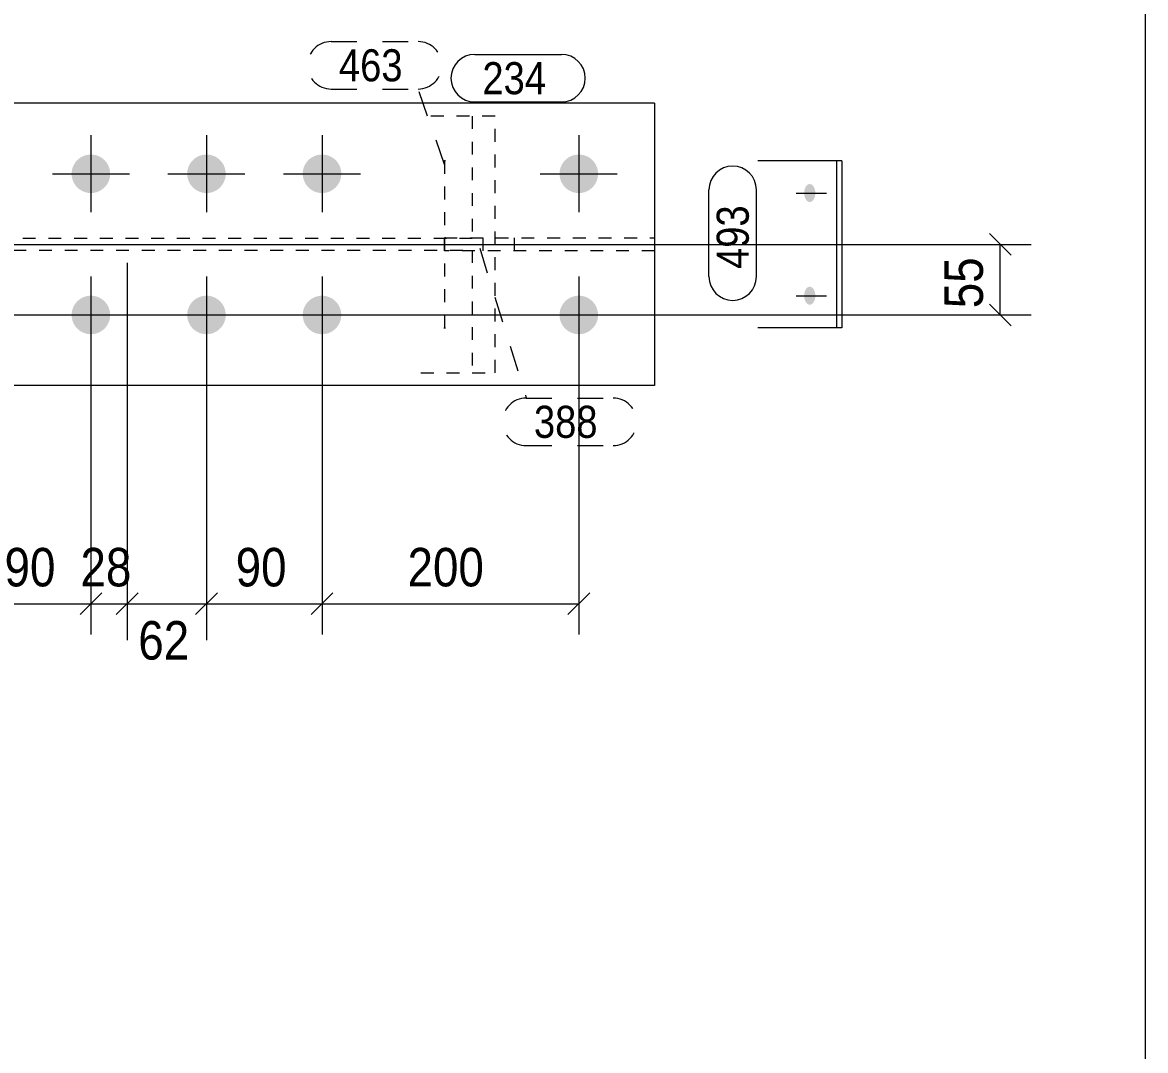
# Model space of a CAD drawing. Header units: millimetres. Extents: x 2 to 579, y 1 to 825.
# Drawn here: x 491.5 to 579, y 567.1 to 647.2 of the extents above; entities that cross this region are included whole.
import ezdxf

# ---------------------------------------------------------------- set-up
doc = ezdxf.new("R2010")
doc.units = ezdxf.units.MM
for name, pattern in [('XKITLINE00', [0]), ('XKITLINE01', [4, 1, -1, 1, -1]), ('XKITLINE02', [4, 2, -2]), ('XKITLINE03', [6, 3, -1, 1, -1])]:
    doc.linetypes.add(name, pattern=pattern)
for name, color, linetype, lineweight in [('Bolt', 3, 'Continuous', 0), ('Dimensions', 7, 'Continuous', 0), ('DrawingSheet', 5, 'Continuous', 0), ('Part', 2, 'Continuous', 0), ('PartMark', 7, 'Continuous', 0)]:
    doc.layers.add(name, color=color, linetype=linetype, lineweight=lineweight)
doc.styles.add('ARIAL', font='ARIAL.TTF')

# ---------------------------------------------------------------- blocks, each defined once
blk = doc.blocks.new('*A92')
at = {"layer": 'Bolt'}
for points in [[(496.897, 636.888), (496.934, 636.887), (496.97, 636.884), (497.007, 636.881), (497.044, 636.877), (497.08, 636.872), (497.116, 636.866), (497.153, 636.86), (497.189, 636.852), (497.224, 636.843), (497.26, 636.834), (497.295, 636.824), (497.33, 636.813), (497.365, 636.801), (497.4, 636.788), (497.434, 636.774), (497.468, 636.76), (497.501, 636.744), (497.534, 636.728), (497.567, 636.711), (497.599, 636.694), (497.631, 636.675), (497.662, 636.656), (497.693, 636.636), (497.724, 636.615), (497.753, 636.593), (497.783, 636.571), (497.812, 636.548), (497.84, 636.524), (497.867, 636.5), (497.894, 636.475), (497.921, 636.449), (497.946, 636.423), (497.971, 636.396), (497.996, 636.368), (498.019, 636.34), (498.042, 636.311), (498.065, 636.282), (498.086, 636.252), (498.107, 636.222), (498.127, 636.191), (498.147, 636.16), (498.165, 636.128), (498.183, 636.096), (498.2, 636.063), (498.216, 636.03), (498.231, 635.996), (498.246, 635.962), (498.259, 635.928), (498.272, 635.894), (498.284, 635.859), (498.295, 635.824), (498.306, 635.789), (498.315, 635.753), (498.323, 635.717), (498.331, 635.681), (498.338, 635.645), (498.344, 635.609), (498.349, 635.572), (498.353, 635.535), (498.356, 635.499), (498.358, 635.462), (498.359, 635.425), (498.36, 635.388), (498.359, 635.352), (498.358, 635.315), (498.356, 635.278), (498.353, 635.241), (498.349, 635.205), (498.344, 635.168), (498.338, 635.132), (498.331, 635.096), (498.323, 635.06), (498.315, 635.024), (498.306, 634.988), (498.295, 634.953), (498.284, 634.918), (498.272, 634.883), (498.259, 634.849), (498.246, 634.814), (498.231, 634.781), (498.216, 634.747), (498.2, 634.714), (498.183, 634.681), (498.165, 634.649), (498.147, 634.617), (498.127, 634.586), (498.107, 634.555), (498.086, 634.525), (498.065, 634.495), (498.042, 634.466), (498.019, 634.437), (497.996, 634.409), (497.971, 634.381), (497.946, 634.354), (497.921, 634.328), (497.894, 634.302), (497.867, 634.277), (497.84, 634.253), (497.812, 634.229), (497.783, 634.206), (497.753, 634.184), (497.724, 634.162), (497.693, 634.141), (497.662, 634.121), (497.631, 634.102), (497.599, 634.083), (497.567, 634.066), (497.534, 634.049), (497.501, 634.032), (497.468, 634.017), (497.434, 634.003), (497.4, 633.989), (497.365, 633.976), (497.33, 633.964), (497.295, 633.953), (497.26, 633.943), (497.224, 633.933), (497.189, 633.925), (497.153, 633.917), (497.116, 633.911), (497.08, 633.905), (497.044, 633.9), (497.007, 633.896), (496.97, 633.893), (496.934, 633.89), (496.897, 633.889), (496.86, 633.888), (496.823, 633.889), (496.786, 633.89), (496.75, 633.893), (496.713, 633.896), (496.676, 633.9), (496.64, 633.905), (496.603, 633.911), (496.567, 633.917), (496.531, 633.925), (496.495, 633.933), (496.46, 633.943), (496.425, 633.953), (496.389, 633.964), (496.355, 633.976), (496.32, 633.989), (496.286, 634.003), (496.252, 634.017), (496.219, 634.032), (496.186, 634.049), (496.153, 634.066), (496.121, 634.083), (496.089, 634.102), (496.057, 634.121), (496.027, 634.141), (495.996, 634.162), (495.966, 634.184), (495.937, 634.206), (495.908, 634.229), (495.88, 634.253), (495.853, 634.277), (495.826, 634.302), (495.799, 634.328), (495.774, 634.354), (495.749, 634.381), (495.724, 634.409), (495.7, 634.437), (495.677, 634.466), (495.655, 634.495), (495.634, 634.525), (495.613, 634.555), (495.593, 634.586), (495.573, 634.617), (495.555, 634.649), (495.537, 634.681), (495.52, 634.714), (495.504, 634.747), (495.489, 634.781), (495.474, 634.814), (495.46, 634.849), (495.448, 634.883), (495.436, 634.918), (495.425, 634.953), (495.414, 634.988), (495.405, 635.024), (495.396, 635.06), (495.389, 635.096), (495.382, 635.132), (495.376, 635.168), (495.371, 635.205), (495.367, 635.241), (495.364, 635.278), (495.362, 635.315), (495.36, 635.352), (495.36, 635.388), (495.36, 635.425), (495.362, 635.462), (495.364, 635.499), (495.367, 635.535), (495.371, 635.572), (495.376, 635.609), (495.382, 635.645), (495.389, 635.681), (495.396, 635.717), (495.405, 635.753), (495.414, 635.789), (495.425, 635.824), (495.436, 635.859), (495.448, 635.894), (495.46, 635.928), (495.474, 635.962), (495.489, 635.996), (495.504, 636.03), (495.52, 636.063), (495.537, 636.096), (495.555, 636.128), (495.573, 636.16), (495.593, 636.191), (495.613, 636.222), (495.634, 636.252), (495.655, 636.282), (495.677, 636.311), (495.7, 636.34), (495.724, 636.368), (495.749, 636.396), (495.774, 636.423), (495.799, 636.449), (495.826, 636.475), (495.853, 636.5), (495.88, 636.524), (495.908, 636.548), (495.937, 636.571), (495.966, 636.593), (495.996, 636.615), (496.027, 636.636), (496.057, 636.656), (496.089, 636.675), (496.121, 636.694), (496.153, 636.711), (496.186, 636.728), (496.219, 636.744), (496.252, 636.76), (496.286, 636.774), (496.32, 636.788), (496.355, 636.801), (496.389, 636.813), (496.425, 636.824), (496.46, 636.834), (496.495, 636.843), (496.531, 636.852), (496.567, 636.86), (496.603, 636.866), (496.64, 636.872), (496.676, 636.877), (496.713, 636.881), (496.75, 636.884), (496.786, 636.887), (496.823, 636.888), (496.86, 636.888)], [(505.897, 636.888), (505.934, 636.887), (505.97, 636.884), (506.007, 636.881), (506.044, 636.877), (506.08, 636.872), (506.116, 636.866), (506.153, 636.86), (506.189, 636.852), (506.224, 636.843), (506.26, 636.834), (506.295, 636.824), (506.33, 636.813), (506.365, 636.801), (506.4, 636.788), (506.434, 636.774), (506.468, 636.76), (506.501, 636.744), (506.534, 636.728), (506.567, 636.711), (506.599, 636.694), (506.631, 636.675), (506.662, 636.656), (506.693, 636.636), (506.724, 636.615), (506.753, 636.593), (506.783, 636.571), (506.812, 636.548), (506.84, 636.524), (506.867, 636.5), (506.894, 636.475), (506.921, 636.449), (506.946, 636.423), (506.971, 636.396), (506.996, 636.368), (507.019, 636.34), (507.042, 636.311), (507.065, 636.282), (507.086, 636.252), (507.107, 636.222), (507.127, 636.191), (507.147, 636.16), (507.165, 636.128), (507.183, 636.096), (507.2, 636.063), (507.216, 636.03), (507.231, 635.996), (507.246, 635.962), (507.259, 635.928), (507.272, 635.894), (507.284, 635.859), (507.295, 635.824), (507.306, 635.789), (507.315, 635.753), (507.323, 635.717), (507.331, 635.681), (507.338, 635.645), (507.344, 635.609), (507.349, 635.572), (507.353, 635.535), (507.356, 635.499), (507.358, 635.462), (507.359, 635.425), (507.36, 635.388), (507.359, 635.352), (507.358, 635.315), (507.356, 635.278), (507.353, 635.241), (507.349, 635.205), (507.344, 635.168), (507.338, 635.132), (507.331, 635.096), (507.323, 635.06), (507.315, 635.024), (507.306, 634.988), (507.295, 634.953), (507.284, 634.918), (507.272, 634.883), (507.259, 634.849), (507.246, 634.814), (507.231, 634.781), (507.216, 634.747), (507.2, 634.714), (507.183, 634.681), (507.165, 634.649), (507.147, 634.617), (507.127, 634.586), (507.107, 634.555), (507.086, 634.525), (507.065, 634.495), (507.042, 634.466), (507.019, 634.437), (506.996, 634.409), (506.971, 634.381), (506.946, 634.354), (506.921, 634.328), (506.894, 634.302), (506.867, 634.277), (506.84, 634.253), (506.812, 634.229), (506.783, 634.206), (506.753, 634.184), (506.724, 634.162), (506.693, 634.141), (506.662, 634.121), (506.631, 634.102), (506.599, 634.083), (506.567, 634.066), (506.534, 634.049), (506.501, 634.032), (506.468, 634.017), (506.434, 634.003), (506.4, 633.989), (506.365, 633.976), (506.33, 633.964), (506.295, 633.953), (506.26, 633.943), (506.224, 633.933), (506.189, 633.925), (506.153, 633.917), (506.116, 633.911), (506.08, 633.905), (506.044, 633.9), (506.007, 633.896), (505.97, 633.893), (505.934, 633.89), (505.897, 633.889), (505.86, 633.888), (505.823, 633.889), (505.786, 633.89), (505.75, 633.893), (505.713, 633.896), (505.676, 633.9), (505.64, 633.905), (505.603, 633.911), (505.567, 633.917), (505.531, 633.925), (505.495, 633.933), (505.46, 633.943), (505.425, 633.953), (505.389, 633.964), (505.355, 633.976), (505.32, 633.989), (505.286, 634.003), (505.252, 634.017), (505.219, 634.032), (505.186, 634.049), (505.153, 634.066), (505.121, 634.083), (505.089, 634.102), (505.057, 634.121), (505.027, 634.141), (504.996, 634.162), (504.966, 634.184), (504.937, 634.206), (504.908, 634.229), (504.88, 634.253), (504.853, 634.277), (504.826, 634.302), (504.799, 634.328), (504.774, 634.354), (504.749, 634.381), (504.724, 634.409), (504.7, 634.437), (504.677, 634.466), (504.655, 634.495), (504.634, 634.525), (504.613, 634.555), (504.593, 634.586), (504.573, 634.617), (504.555, 634.649), (504.537, 634.681), (504.52, 634.714), (504.504, 634.747), (504.489, 634.781), (504.474, 634.814), (504.46, 634.849), (504.448, 634.883), (504.436, 634.918), (504.425, 634.953), (504.414, 634.988), (504.405, 635.024), (504.396, 635.06), (504.389, 635.096), (504.382, 635.132), (504.376, 635.168), (504.371, 635.205), (504.367, 635.241), (504.364, 635.278), (504.362, 635.315), (504.36, 635.352), (504.36, 635.388), (504.36, 635.425), (504.362, 635.462), (504.364, 635.499), (504.367, 635.535), (504.371, 635.572), (504.376, 635.609), (504.382, 635.645), (504.389, 635.681), (504.396, 635.717), (504.405, 635.753), (504.414, 635.789), (504.425, 635.824), (504.436, 635.859), (504.448, 635.894), (504.46, 635.928), (504.474, 635.962), (504.489, 635.996), (504.504, 636.03), (504.52, 636.063), (504.537, 636.096), (504.555, 636.128), (504.573, 636.16), (504.593, 636.191), (504.613, 636.222), (504.634, 636.252), (504.655, 636.282), (504.677, 636.311), (504.7, 636.34), (504.724, 636.368), (504.749, 636.396), (504.774, 636.423), (504.799, 636.449), (504.826, 636.475), (504.853, 636.5), (504.88, 636.524), (504.908, 636.548), (504.937, 636.571), (504.966, 636.593), (504.996, 636.615), (505.027, 636.636), (505.057, 636.656), (505.089, 636.675), (505.121, 636.694), (505.153, 636.711), (505.186, 636.728), (505.219, 636.744), (505.252, 636.76), (505.286, 636.774), (505.32, 636.788), (505.355, 636.801), (505.389, 636.813), (505.425, 636.824), (505.46, 636.834), (505.495, 636.843), (505.531, 636.852), (505.567, 636.86), (505.603, 636.866), (505.64, 636.872), (505.676, 636.877), (505.713, 636.881), (505.75, 636.884), (505.786, 636.887), (505.823, 636.888), (505.86, 636.888)], [(514.897, 636.888), (514.934, 636.887), (514.97, 636.884), (515.007, 636.881), (515.044, 636.877), (515.08, 636.872), (515.116, 636.866), (515.153, 636.86), (515.189, 636.852), (515.224, 636.843), (515.26, 636.834), (515.295, 636.824), (515.33, 636.813), (515.365, 636.801), (515.4, 636.788), (515.434, 636.774), (515.468, 636.76), (515.501, 636.744), (515.534, 636.728), (515.567, 636.711), (515.599, 636.694), (515.631, 636.675), (515.662, 636.656), (515.693, 636.636), (515.724, 636.615), (515.753, 636.593), (515.783, 636.571), (515.812, 636.548), (515.84, 636.524), (515.867, 636.5), (515.894, 636.475), (515.921, 636.449), (515.946, 636.423), (515.971, 636.396), (515.996, 636.368), (516.019, 636.34), (516.042, 636.311), (516.065, 636.282), (516.086, 636.252), (516.107, 636.222), (516.127, 636.191), (516.147, 636.16), (516.165, 636.128), (516.183, 636.096), (516.2, 636.063), (516.216, 636.03), (516.231, 635.996), (516.246, 635.962), (516.259, 635.928), (516.272, 635.894), (516.284, 635.859), (516.295, 635.824), (516.306, 635.789), (516.315, 635.753), (516.323, 635.717), (516.331, 635.681), (516.338, 635.645), (516.344, 635.609), (516.349, 635.572), (516.353, 635.535), (516.356, 635.499), (516.358, 635.462), (516.359, 635.425), (516.36, 635.388), (516.359, 635.352), (516.358, 635.315), (516.356, 635.278), (516.353, 635.241), (516.349, 635.205), (516.344, 635.168), (516.338, 635.132), (516.331, 635.096), (516.323, 635.06), (516.315, 635.024), (516.306, 634.988), (516.295, 634.953), (516.284, 634.918), (516.272, 634.883), (516.259, 634.849), (516.246, 634.814), (516.231, 634.781), (516.216, 634.747), (516.2, 634.714), (516.183, 634.681), (516.165, 634.649), (516.147, 634.617), (516.127, 634.586), (516.107, 634.555), (516.086, 634.525), (516.065, 634.495), (516.042, 634.466), (516.019, 634.437), (515.996, 634.409), (515.971, 634.381), (515.946, 634.354), (515.921, 634.328), (515.894, 634.302), (515.867, 634.277), (515.84, 634.253), (515.812, 634.229), (515.783, 634.206), (515.753, 634.184), (515.724, 634.162), (515.693, 634.141), (515.662, 634.121), (515.631, 634.102), (515.599, 634.083), (515.567, 634.066), (515.534, 634.049), (515.501, 634.032), (515.468, 634.017), (515.434, 634.003), (515.4, 633.989), (515.365, 633.976), (515.33, 633.964), (515.295, 633.953), (515.26, 633.943), (515.224, 633.933), (515.189, 633.925), (515.153, 633.917), (515.116, 633.911), (515.08, 633.905), (515.044, 633.9), (515.007, 633.896), (514.97, 633.893), (514.934, 633.89), (514.897, 633.889), (514.86, 633.888), (514.823, 633.889), (514.786, 633.89), (514.75, 633.893), (514.713, 633.896), (514.676, 633.9), (514.64, 633.905), (514.603, 633.911), (514.567, 633.917), (514.531, 633.925), (514.495, 633.933), (514.46, 633.943), (514.425, 633.953), (514.389, 633.964), (514.355, 633.976), (514.32, 633.989), (514.286, 634.003), (514.252, 634.017), (514.219, 634.032), (514.186, 634.049), (514.153, 634.066), (514.121, 634.083), (514.089, 634.102), (514.057, 634.121), (514.027, 634.141), (513.996, 634.162), (513.966, 634.184), (513.937, 634.206), (513.908, 634.229), (513.88, 634.253), (513.853, 634.277), (513.826, 634.302), (513.799, 634.328), (513.774, 634.354), (513.749, 634.381), (513.724, 634.409), (513.7, 634.437), (513.677, 634.466), (513.655, 634.495), (513.634, 634.525), (513.613, 634.555), (513.593, 634.586), (513.573, 634.617), (513.555, 634.649), (513.537, 634.681), (513.52, 634.714), (513.504, 634.747), (513.489, 634.781), (513.474, 634.814), (513.46, 634.849), (513.448, 634.883), (513.436, 634.918), (513.425, 634.953), (513.414, 634.988), (513.405, 635.024), (513.396, 635.06), (513.389, 635.096), (513.382, 635.132), (513.376, 635.168), (513.371, 635.205), (513.367, 635.241), (513.364, 635.278), (513.362, 635.315), (513.36, 635.352), (513.36, 635.388), (513.36, 635.425), (513.362, 635.462), (513.364, 635.499), (513.367, 635.535), (513.371, 635.572), (513.376, 635.609), (513.382, 635.645), (513.389, 635.681), (513.396, 635.717), (513.405, 635.753), (513.414, 635.789), (513.425, 635.824), (513.436, 635.859), (513.448, 635.894), (513.46, 635.928), (513.474, 635.962), (513.489, 635.996), (513.504, 636.03), (513.52, 636.063), (513.537, 636.096), (513.555, 636.128), (513.573, 636.16), (513.593, 636.191), (513.613, 636.222), (513.634, 636.252), (513.655, 636.282), (513.677, 636.311), (513.7, 636.34), (513.724, 636.368), (513.749, 636.396), (513.774, 636.423), (513.799, 636.449), (513.826, 636.475), (513.853, 636.5), (513.88, 636.524), (513.908, 636.548), (513.937, 636.571), (513.966, 636.593), (513.996, 636.615), (514.027, 636.636), (514.057, 636.656), (514.089, 636.675), (514.121, 636.694), (514.153, 636.711), (514.186, 636.728), (514.219, 636.744), (514.252, 636.76), (514.286, 636.774), (514.32, 636.788), (514.355, 636.801), (514.389, 636.813), (514.425, 636.824), (514.46, 636.834), (514.495, 636.843), (514.531, 636.852), (514.567, 636.86), (514.603, 636.866), (514.64, 636.872), (514.676, 636.877), (514.713, 636.881), (514.75, 636.884), (514.786, 636.887), (514.823, 636.888), (514.86, 636.888)], [(534.897, 636.888), (534.934, 636.887), (534.97, 636.884), (535.007, 636.881), (535.044, 636.877), (535.08, 636.872), (535.116, 636.866), (535.153, 636.86), (535.189, 636.852), (535.224, 636.843), (535.26, 636.834), (535.295, 636.824), (535.33, 636.813), (535.365, 636.801), (535.4, 636.788), (535.434, 636.774), (535.468, 636.76), (535.501, 636.744), (535.534, 636.728), (535.567, 636.711), (535.599, 636.694), (535.631, 636.675), (535.662, 636.656), (535.693, 636.636), (535.724, 636.615), (535.753, 636.593), (535.783, 636.571), (535.812, 636.548), (535.84, 636.524), (535.867, 636.5), (535.894, 636.475), (535.921, 636.449), (535.946, 636.423), (535.971, 636.396), (535.996, 636.368), (536.019, 636.34), (536.042, 636.311), (536.065, 636.282), (536.086, 636.252), (536.107, 636.222), (536.127, 636.191), (536.147, 636.16), (536.165, 636.128), (536.183, 636.096), (536.2, 636.063), (536.216, 636.03), (536.231, 635.996), (536.246, 635.962), (536.259, 635.928), (536.272, 635.894), (536.284, 635.859), (536.295, 635.824), (536.306, 635.789), (536.315, 635.753), (536.323, 635.717), (536.331, 635.681), (536.338, 635.645), (536.344, 635.609), (536.349, 635.572), (536.353, 635.535), (536.356, 635.499), (536.358, 635.462), (536.359, 635.425), (536.36, 635.388), (536.359, 635.352), (536.358, 635.315), (536.356, 635.278), (536.353, 635.241), (536.349, 635.205), (536.344, 635.168), (536.338, 635.132), (536.331, 635.096), (536.323, 635.06), (536.315, 635.024), (536.306, 634.988), (536.295, 634.953), (536.284, 634.918), (536.272, 634.883), (536.259, 634.849), (536.246, 634.814), (536.231, 634.781), (536.216, 634.747), (536.2, 634.714), (536.183, 634.681), (536.165, 634.649), (536.147, 634.617), (536.127, 634.586), (536.107, 634.555), (536.086, 634.525), (536.065, 634.495), (536.042, 634.466), (536.019, 634.437), (535.996, 634.409), (535.971, 634.381), (535.946, 634.354), (535.921, 634.328), (535.894, 634.302), (535.867, 634.277), (535.84, 634.253), (535.812, 634.229), (535.783, 634.206), (535.753, 634.184), (535.724, 634.162), (535.693, 634.141), (535.662, 634.121), (535.631, 634.102), (535.599, 634.083), (535.567, 634.066), (535.534, 634.049), (535.501, 634.032), (535.468, 634.017), (535.434, 634.003), (535.4, 633.989), (535.365, 633.976), (535.33, 633.964), (535.295, 633.953), (535.26, 633.943), (535.224, 633.933), (535.189, 633.925), (535.153, 633.917), (535.116, 633.911), (535.08, 633.905), (535.044, 633.9), (535.007, 633.896), (534.97, 633.893), (534.934, 633.89), (534.897, 633.889), (534.86, 633.888), (534.823, 633.889), (534.786, 633.89), (534.75, 633.893), (534.713, 633.896), (534.676, 633.9), (534.64, 633.905), (534.603, 633.911), (534.567, 633.917), (534.531, 633.925), (534.495, 633.933), (534.46, 633.943), (534.425, 633.953), (534.389, 633.964), (534.355, 633.976), (534.32, 633.989), (534.286, 634.003), (534.252, 634.017), (534.219, 634.032), (534.186, 634.049), (534.153, 634.066), (534.121, 634.083), (534.089, 634.102), (534.057, 634.121), (534.027, 634.141), (533.996, 634.162), (533.966, 634.184), (533.937, 634.206), (533.908, 634.229), (533.88, 634.253), (533.853, 634.277), (533.826, 634.302), (533.799, 634.328), (533.774, 634.354), (533.749, 634.381), (533.724, 634.409), (533.7, 634.437), (533.677, 634.466), (533.655, 634.495), (533.634, 634.525), (533.613, 634.555), (533.593, 634.586), (533.573, 634.617), (533.555, 634.649), (533.537, 634.681), (533.52, 634.714), (533.504, 634.747), (533.489, 634.781), (533.474, 634.814), (533.46, 634.849), (533.448, 634.883), (533.436, 634.918), (533.425, 634.953), (533.414, 634.988), (533.405, 635.024), (533.396, 635.06), (533.389, 635.096), (533.382, 635.132), (533.376, 635.168), (533.371, 635.205), (533.367, 635.241), (533.364, 635.278), (533.362, 635.315), (533.36, 635.352), (533.36, 635.388), (533.36, 635.425), (533.362, 635.462), (533.364, 635.499), (533.367, 635.535), (533.371, 635.572), (533.376, 635.609), (533.382, 635.645), (533.389, 635.681), (533.396, 635.717), (533.405, 635.753), (533.414, 635.789), (533.425, 635.824), (533.436, 635.859), (533.448, 635.894), (533.46, 635.928), (533.474, 635.962), (533.489, 635.996), (533.504, 636.03), (533.52, 636.063), (533.537, 636.096), (533.555, 636.128), (533.573, 636.16), (533.593, 636.191), (533.613, 636.222), (533.634, 636.252), (533.655, 636.282), (533.677, 636.311), (533.7, 636.34), (533.724, 636.368), (533.749, 636.396), (533.774, 636.423), (533.799, 636.449), (533.826, 636.475), (533.853, 636.5), (533.88, 636.524), (533.908, 636.548), (533.937, 636.571), (533.966, 636.593), (533.996, 636.615), (534.027, 636.636), (534.057, 636.656), (534.089, 636.675), (534.121, 636.694), (534.153, 636.711), (534.186, 636.728), (534.219, 636.744), (534.252, 636.76), (534.286, 636.774), (534.32, 636.788), (534.355, 636.801), (534.389, 636.813), (534.425, 636.824), (534.46, 636.834), (534.495, 636.843), (534.531, 636.852), (534.567, 636.86), (534.603, 636.866), (534.64, 636.872), (534.676, 636.877), (534.713, 636.881), (534.75, 636.884), (534.786, 636.887), (534.823, 636.888), (534.86, 636.888)], [(496.897, 625.888), (496.934, 625.887), (496.97, 625.884), (497.007, 625.881), (497.044, 625.877), (497.08, 625.872), (497.116, 625.866), (497.153, 625.86), (497.189, 625.852), (497.224, 625.843), (497.26, 625.834), (497.295, 625.824), (497.33, 625.813), (497.365, 625.801), (497.4, 625.788), (497.434, 625.774), (497.468, 625.76), (497.501, 625.744), (497.534, 625.728), (497.567, 625.711), (497.599, 625.694), (497.631, 625.675), (497.662, 625.656), (497.693, 625.636), (497.724, 625.615), (497.753, 625.593), (497.783, 625.571), (497.812, 625.548), (497.84, 625.524), (497.867, 625.5), (497.894, 625.475), (497.921, 625.449), (497.946, 625.423), (497.971, 625.396), (497.996, 625.368), (498.019, 625.34), (498.042, 625.311), (498.065, 625.282), (498.086, 625.252), (498.107, 625.222), (498.127, 625.191), (498.147, 625.16), (498.165, 625.128), (498.183, 625.096), (498.2, 625.063), (498.216, 625.03), (498.231, 624.996), (498.246, 624.962), (498.259, 624.928), (498.272, 624.894), (498.284, 624.859), (498.295, 624.824), (498.306, 624.789), (498.315, 624.753), (498.323, 624.717), (498.331, 624.681), (498.338, 624.645), (498.344, 624.609), (498.349, 624.572), (498.353, 624.535), (498.356, 624.499), (498.358, 624.462), (498.359, 624.425), (498.36, 624.388), (498.359, 624.352), (498.358, 624.315), (498.356, 624.278), (498.353, 624.241), (498.349, 624.205), (498.344, 624.168), (498.338, 624.132), (498.331, 624.096), (498.323, 624.06), (498.315, 624.024), (498.306, 623.988), (498.295, 623.953), (498.284, 623.918), (498.272, 623.883), (498.259, 623.849), (498.246, 623.814), (498.231, 623.781), (498.216, 623.747), (498.2, 623.714), (498.183, 623.681), (498.165, 623.649), (498.147, 623.617), (498.127, 623.586), (498.107, 623.555), (498.086, 623.525), (498.065, 623.495), (498.042, 623.466), (498.019, 623.437), (497.996, 623.409), (497.971, 623.381), (497.946, 623.354), (497.921, 623.328), (497.894, 623.302), (497.867, 623.277), (497.84, 623.253), (497.812, 623.229), (497.783, 623.206), (497.753, 623.184), (497.724, 623.162), (497.693, 623.141), (497.662, 623.121), (497.631, 623.102), (497.599, 623.083), (497.567, 623.066), (497.534, 623.049), (497.501, 623.032), (497.468, 623.017), (497.434, 623.003), (497.4, 622.989), (497.365, 622.976), (497.33, 622.964), (497.295, 622.953), (497.26, 622.943), (497.224, 622.933), (497.189, 622.925), (497.153, 622.917), (497.116, 622.911), (497.08, 622.905), (497.044, 622.9), (497.007, 622.896), (496.97, 622.893), (496.934, 622.89), (496.897, 622.889), (496.86, 622.888), (496.823, 622.889), (496.786, 622.89), (496.75, 622.893), (496.713, 622.896), (496.676, 622.9), (496.64, 622.905), (496.603, 622.911), (496.567, 622.917), (496.531, 622.925), (496.495, 622.933), (496.46, 622.943), (496.425, 622.953), (496.389, 622.964), (496.355, 622.976), (496.32, 622.989), (496.286, 623.003), (496.252, 623.017), (496.219, 623.032), (496.186, 623.049), (496.153, 623.066), (496.121, 623.083), (496.089, 623.102), (496.057, 623.121), (496.027, 623.141), (495.996, 623.162), (495.966, 623.184), (495.937, 623.206), (495.908, 623.229), (495.88, 623.253), (495.853, 623.277), (495.826, 623.302), (495.799, 623.328), (495.774, 623.354), (495.749, 623.381), (495.724, 623.409), (495.7, 623.437), (495.677, 623.466), (495.655, 623.495), (495.634, 623.525), (495.613, 623.555), (495.593, 623.586), (495.573, 623.617), (495.555, 623.649), (495.537, 623.681), (495.52, 623.714), (495.504, 623.747), (495.489, 623.781), (495.474, 623.814), (495.46, 623.849), (495.448, 623.883), (495.436, 623.918), (495.425, 623.953), (495.414, 623.988), (495.405, 624.024), (495.396, 624.06), (495.389, 624.096), (495.382, 624.132), (495.376, 624.168), (495.371, 624.205), (495.367, 624.241), (495.364, 624.278), (495.362, 624.315), (495.36, 624.352), (495.36, 624.388), (495.36, 624.425), (495.362, 624.462), (495.364, 624.499), (495.367, 624.535), (495.371, 624.572), (495.376, 624.609), (495.382, 624.645), (495.389, 624.681), (495.396, 624.717), (495.405, 624.753), (495.414, 624.789), (495.425, 624.824), (495.436, 624.859), (495.448, 624.894), (495.46, 624.928), (495.474, 624.962), (495.489, 624.996), (495.504, 625.03), (495.52, 625.063), (495.537, 625.096), (495.555, 625.128), (495.573, 625.16), (495.593, 625.191), (495.613, 625.222), (495.634, 625.252), (495.655, 625.282), (495.677, 625.311), (495.7, 625.34), (495.724, 625.368), (495.749, 625.396), (495.774, 625.423), (495.799, 625.449), (495.826, 625.475), (495.853, 625.5), (495.88, 625.524), (495.908, 625.548), (495.937, 625.571), (495.966, 625.593), (495.996, 625.615), (496.027, 625.636), (496.057, 625.656), (496.089, 625.675), (496.121, 625.694), (496.153, 625.711), (496.186, 625.728), (496.219, 625.744), (496.252, 625.76), (496.286, 625.774), (496.32, 625.788), (496.355, 625.801), (496.389, 625.813), (496.425, 625.824), (496.46, 625.834), (496.495, 625.843), (496.531, 625.852), (496.567, 625.86), (496.603, 625.866), (496.64, 625.872), (496.676, 625.877), (496.713, 625.881), (496.75, 625.884), (496.786, 625.887), (496.823, 625.888), (496.86, 625.888)], [(505.897, 625.888), (505.934, 625.887), (505.97, 625.884), (506.007, 625.881), (506.044, 625.877), (506.08, 625.872), (506.116, 625.866), (506.153, 625.86), (506.189, 625.852), (506.224, 625.843), (506.26, 625.834), (506.295, 625.824), (506.33, 625.813), (506.365, 625.801), (506.4, 625.788), (506.434, 625.774), (506.468, 625.76), (506.501, 625.744), (506.534, 625.728), (506.567, 625.711), (506.599, 625.694), (506.631, 625.675), (506.662, 625.656), (506.693, 625.636), (506.724, 625.615), (506.753, 625.593), (506.783, 625.571), (506.812, 625.548), (506.84, 625.524), (506.867, 625.5), (506.894, 625.475), (506.921, 625.449), (506.946, 625.423), (506.971, 625.396), (506.996, 625.368), (507.019, 625.34), (507.042, 625.311), (507.065, 625.282), (507.086, 625.252), (507.107, 625.222), (507.127, 625.191), (507.147, 625.16), (507.165, 625.128), (507.183, 625.096), (507.2, 625.063), (507.216, 625.03), (507.231, 624.996), (507.246, 624.962), (507.259, 624.928), (507.272, 624.894), (507.284, 624.859), (507.295, 624.824), (507.306, 624.789), (507.315, 624.753), (507.323, 624.717), (507.331, 624.681), (507.338, 624.645), (507.344, 624.609), (507.349, 624.572), (507.353, 624.535), (507.356, 624.499), (507.358, 624.462), (507.359, 624.425), (507.36, 624.388), (507.359, 624.352), (507.358, 624.315), (507.356, 624.278), (507.353, 624.241), (507.349, 624.205), (507.344, 624.168), (507.338, 624.132), (507.331, 624.096), (507.323, 624.06), (507.315, 624.024), (507.306, 623.988), (507.295, 623.953), (507.284, 623.918), (507.272, 623.883), (507.259, 623.849), (507.246, 623.814), (507.231, 623.781), (507.216, 623.747), (507.2, 623.714), (507.183, 623.681), (507.165, 623.649), (507.147, 623.617), (507.127, 623.586), (507.107, 623.555), (507.086, 623.525), (507.065, 623.495), (507.042, 623.466), (507.019, 623.437), (506.996, 623.409), (506.971, 623.381), (506.946, 623.354), (506.921, 623.328), (506.894, 623.302), (506.867, 623.277), (506.84, 623.253), (506.812, 623.229), (506.783, 623.206), (506.753, 623.184), (506.724, 623.162), (506.693, 623.141), (506.662, 623.121), (506.631, 623.102), (506.599, 623.083), (506.567, 623.066), (506.534, 623.049), (506.501, 623.032), (506.468, 623.017), (506.434, 623.003), (506.4, 622.989), (506.365, 622.976), (506.33, 622.964), (506.295, 622.953), (506.26, 622.943), (506.224, 622.933), (506.189, 622.925), (506.153, 622.917), (506.116, 622.911), (506.08, 622.905), (506.044, 622.9), (506.007, 622.896), (505.97, 622.893), (505.934, 622.89), (505.897, 622.889), (505.86, 622.888), (505.823, 622.889), (505.786, 622.89), (505.75, 622.893), (505.713, 622.896), (505.676, 622.9), (505.64, 622.905), (505.603, 622.911), (505.567, 622.917), (505.531, 622.925), (505.495, 622.933), (505.46, 622.943), (505.425, 622.953), (505.389, 622.964), (505.355, 622.976), (505.32, 622.989), (505.286, 623.003), (505.252, 623.017), (505.219, 623.032), (505.186, 623.049), (505.153, 623.066), (505.121, 623.083), (505.089, 623.102), (505.057, 623.121), (505.027, 623.141), (504.996, 623.162), (504.966, 623.184), (504.937, 623.206), (504.908, 623.229), (504.88, 623.253), (504.853, 623.277), (504.826, 623.302), (504.799, 623.328), (504.774, 623.354), (504.749, 623.381), (504.724, 623.409), (504.7, 623.437), (504.677, 623.466), (504.655, 623.495), (504.634, 623.525), (504.613, 623.555), (504.593, 623.586), (504.573, 623.617), (504.555, 623.649), (504.537, 623.681), (504.52, 623.714), (504.504, 623.747), (504.489, 623.781), (504.474, 623.814), (504.46, 623.849), (504.448, 623.883), (504.436, 623.918), (504.425, 623.953), (504.414, 623.988), (504.405, 624.024), (504.396, 624.06), (504.389, 624.096), (504.382, 624.132), (504.376, 624.168), (504.371, 624.205), (504.367, 624.241), (504.364, 624.278), (504.362, 624.315), (504.36, 624.352), (504.36, 624.388), (504.36, 624.425), (504.362, 624.462), (504.364, 624.499), (504.367, 624.535), (504.371, 624.572), (504.376, 624.609), (504.382, 624.645), (504.389, 624.681), (504.396, 624.717), (504.405, 624.753), (504.414, 624.789), (504.425, 624.824), (504.436, 624.859), (504.448, 624.894), (504.46, 624.928), (504.474, 624.962), (504.489, 624.996), (504.504, 625.03), (504.52, 625.063), (504.537, 625.096), (504.555, 625.128), (504.573, 625.16), (504.593, 625.191), (504.613, 625.222), (504.634, 625.252), (504.655, 625.282), (504.677, 625.311), (504.7, 625.34), (504.724, 625.368), (504.749, 625.396), (504.774, 625.423), (504.799, 625.449), (504.826, 625.475), (504.853, 625.5), (504.88, 625.524), (504.908, 625.548), (504.937, 625.571), (504.966, 625.593), (504.996, 625.615), (505.027, 625.636), (505.057, 625.656), (505.089, 625.675), (505.121, 625.694), (505.153, 625.711), (505.186, 625.728), (505.219, 625.744), (505.252, 625.76), (505.286, 625.774), (505.32, 625.788), (505.355, 625.801), (505.389, 625.813), (505.425, 625.824), (505.46, 625.834), (505.495, 625.843), (505.531, 625.852), (505.567, 625.86), (505.603, 625.866), (505.64, 625.872), (505.676, 625.877), (505.713, 625.881), (505.75, 625.884), (505.786, 625.887), (505.823, 625.888), (505.86, 625.888)], [(514.897, 625.888), (514.934, 625.887), (514.97, 625.884), (515.007, 625.881), (515.044, 625.877), (515.08, 625.872), (515.116, 625.866), (515.153, 625.86), (515.189, 625.852), (515.224, 625.843), (515.26, 625.834), (515.295, 625.824), (515.33, 625.813), (515.365, 625.801), (515.4, 625.788), (515.434, 625.774), (515.468, 625.76), (515.501, 625.744), (515.534, 625.728), (515.567, 625.711), (515.599, 625.694), (515.631, 625.675), (515.662, 625.656), (515.693, 625.636), (515.724, 625.615), (515.753, 625.593), (515.783, 625.571), (515.812, 625.548), (515.84, 625.524), (515.867, 625.5), (515.894, 625.475), (515.921, 625.449), (515.946, 625.423), (515.971, 625.396), (515.996, 625.368), (516.019, 625.34), (516.042, 625.311), (516.065, 625.282), (516.086, 625.252), (516.107, 625.222), (516.127, 625.191), (516.147, 625.16), (516.165, 625.128), (516.183, 625.096), (516.2, 625.063), (516.216, 625.03), (516.231, 624.996), (516.246, 624.962), (516.259, 624.928), (516.272, 624.894), (516.284, 624.859), (516.295, 624.824), (516.306, 624.789), (516.315, 624.753), (516.323, 624.717), (516.331, 624.681), (516.338, 624.645), (516.344, 624.609), (516.349, 624.572), (516.353, 624.535), (516.356, 624.499), (516.358, 624.462), (516.359, 624.425), (516.36, 624.388), (516.359, 624.352), (516.358, 624.315), (516.356, 624.278), (516.353, 624.241), (516.349, 624.205), (516.344, 624.168), (516.338, 624.132), (516.331, 624.096), (516.323, 624.06), (516.315, 624.024), (516.306, 623.988), (516.295, 623.953), (516.284, 623.918), (516.272, 623.883), (516.259, 623.849), (516.246, 623.814), (516.231, 623.781), (516.216, 623.747), (516.2, 623.714), (516.183, 623.681), (516.165, 623.649), (516.147, 623.617), (516.127, 623.586), (516.107, 623.555), (516.086, 623.525), (516.065, 623.495), (516.042, 623.466), (516.019, 623.437), (515.996, 623.409), (515.971, 623.381), (515.946, 623.354), (515.921, 623.328), (515.894, 623.302), (515.867, 623.277), (515.84, 623.253), (515.812, 623.229), (515.783, 623.206), (515.753, 623.184), (515.724, 623.162), (515.693, 623.141), (515.662, 623.121), (515.631, 623.102), (515.599, 623.083), (515.567, 623.066), (515.534, 623.049), (515.501, 623.032), (515.468, 623.017), (515.434, 623.003), (515.4, 622.989), (515.365, 622.976), (515.33, 622.964), (515.295, 622.953), (515.26, 622.943), (515.224, 622.933), (515.189, 622.925), (515.153, 622.917), (515.116, 622.911), (515.08, 622.905), (515.044, 622.9), (515.007, 622.896), (514.97, 622.893), (514.934, 622.89), (514.897, 622.889), (514.86, 622.888), (514.823, 622.889), (514.786, 622.89), (514.75, 622.893), (514.713, 622.896), (514.676, 622.9), (514.64, 622.905), (514.603, 622.911), (514.567, 622.917), (514.531, 622.925), (514.495, 622.933), (514.46, 622.943), (514.425, 622.953), (514.389, 622.964), (514.355, 622.976), (514.32, 622.989), (514.286, 623.003), (514.252, 623.017), (514.219, 623.032), (514.186, 623.049), (514.153, 623.066), (514.121, 623.083), (514.089, 623.102), (514.057, 623.121), (514.027, 623.141), (513.996, 623.162), (513.966, 623.184), (513.937, 623.206), (513.908, 623.229), (513.88, 623.253), (513.853, 623.277), (513.826, 623.302), (513.799, 623.328), (513.774, 623.354), (513.749, 623.381), (513.724, 623.409), (513.7, 623.437), (513.677, 623.466), (513.655, 623.495), (513.634, 623.525), (513.613, 623.555), (513.593, 623.586), (513.573, 623.617), (513.555, 623.649), (513.537, 623.681), (513.52, 623.714), (513.504, 623.747), (513.489, 623.781), (513.474, 623.814), (513.46, 623.849), (513.448, 623.883), (513.436, 623.918), (513.425, 623.953), (513.414, 623.988), (513.405, 624.024), (513.396, 624.06), (513.389, 624.096), (513.382, 624.132), (513.376, 624.168), (513.371, 624.205), (513.367, 624.241), (513.364, 624.278), (513.362, 624.315), (513.36, 624.352), (513.36, 624.388), (513.36, 624.425), (513.362, 624.462), (513.364, 624.499), (513.367, 624.535), (513.371, 624.572), (513.376, 624.609), (513.382, 624.645), (513.389, 624.681), (513.396, 624.717), (513.405, 624.753), (513.414, 624.789), (513.425, 624.824), (513.436, 624.859), (513.448, 624.894), (513.46, 624.928), (513.474, 624.962), (513.489, 624.996), (513.504, 625.03), (513.52, 625.063), (513.537, 625.096), (513.555, 625.128), (513.573, 625.16), (513.593, 625.191), (513.613, 625.222), (513.634, 625.252), (513.655, 625.282), (513.677, 625.311), (513.7, 625.34), (513.724, 625.368), (513.749, 625.396), (513.774, 625.423), (513.799, 625.449), (513.826, 625.475), (513.853, 625.5), (513.88, 625.524), (513.908, 625.548), (513.937, 625.571), (513.966, 625.593), (513.996, 625.615), (514.027, 625.636), (514.057, 625.656), (514.089, 625.675), (514.121, 625.694), (514.153, 625.711), (514.186, 625.728), (514.219, 625.744), (514.252, 625.76), (514.286, 625.774), (514.32, 625.788), (514.355, 625.801), (514.389, 625.813), (514.425, 625.824), (514.46, 625.834), (514.495, 625.843), (514.531, 625.852), (514.567, 625.86), (514.603, 625.866), (514.64, 625.872), (514.676, 625.877), (514.713, 625.881), (514.75, 625.884), (514.786, 625.887), (514.823, 625.888), (514.86, 625.888)], [(534.897, 625.888), (534.934, 625.887), (534.97, 625.884), (535.007, 625.881), (535.044, 625.877), (535.08, 625.872), (535.116, 625.866), (535.153, 625.86), (535.189, 625.852), (535.224, 625.843), (535.26, 625.834), (535.295, 625.824), (535.33, 625.813), (535.365, 625.801), (535.4, 625.788), (535.434, 625.774), (535.468, 625.76), (535.501, 625.744), (535.534, 625.728), (535.567, 625.711), (535.599, 625.694), (535.631, 625.675), (535.662, 625.656), (535.693, 625.636), (535.724, 625.615), (535.753, 625.593), (535.783, 625.571), (535.812, 625.548), (535.84, 625.524), (535.867, 625.5), (535.894, 625.475), (535.921, 625.449), (535.946, 625.423), (535.971, 625.396), (535.996, 625.368), (536.019, 625.34), (536.042, 625.311), (536.065, 625.282), (536.086, 625.252), (536.107, 625.222), (536.127, 625.191), (536.147, 625.16), (536.165, 625.128), (536.183, 625.096), (536.2, 625.063), (536.216, 625.03), (536.231, 624.996), (536.246, 624.962), (536.259, 624.928), (536.272, 624.894), (536.284, 624.859), (536.295, 624.824), (536.306, 624.789), (536.315, 624.753), (536.323, 624.717), (536.331, 624.681), (536.338, 624.645), (536.344, 624.609), (536.349, 624.572), (536.353, 624.535), (536.356, 624.499), (536.358, 624.462), (536.359, 624.425), (536.36, 624.388), (536.359, 624.352), (536.358, 624.315), (536.356, 624.278), (536.353, 624.241), (536.349, 624.205), (536.344, 624.168), (536.338, 624.132), (536.331, 624.096), (536.323, 624.06), (536.315, 624.024), (536.306, 623.988), (536.295, 623.953), (536.284, 623.918), (536.272, 623.883), (536.259, 623.849), (536.246, 623.814), (536.231, 623.781), (536.216, 623.747), (536.2, 623.714), (536.183, 623.681), (536.165, 623.649), (536.147, 623.617), (536.127, 623.586), (536.107, 623.555), (536.086, 623.525), (536.065, 623.495), (536.042, 623.466), (536.019, 623.437), (535.996, 623.409), (535.971, 623.381), (535.946, 623.354), (535.921, 623.328), (535.894, 623.302), (535.867, 623.277), (535.84, 623.253), (535.812, 623.229), (535.783, 623.206), (535.753, 623.184), (535.724, 623.162), (535.693, 623.141), (535.662, 623.121), (535.631, 623.102), (535.599, 623.083), (535.567, 623.066), (535.534, 623.049), (535.501, 623.032), (535.468, 623.017), (535.434, 623.003), (535.4, 622.989), (535.365, 622.976), (535.33, 622.964), (535.295, 622.953), (535.26, 622.943), (535.224, 622.933), (535.189, 622.925), (535.153, 622.917), (535.116, 622.911), (535.08, 622.905), (535.044, 622.9), (535.007, 622.896), (534.97, 622.893), (534.934, 622.89), (534.897, 622.889), (534.86, 622.888), (534.823, 622.889), (534.786, 622.89), (534.75, 622.893), (534.713, 622.896), (534.676, 622.9), (534.64, 622.905), (534.603, 622.911), (534.567, 622.917), (534.531, 622.925), (534.495, 622.933), (534.46, 622.943), (534.425, 622.953), (534.389, 622.964), (534.355, 622.976), (534.32, 622.989), (534.286, 623.003), (534.252, 623.017), (534.219, 623.032), (534.186, 623.049), (534.153, 623.066), (534.121, 623.083), (534.089, 623.102), (534.057, 623.121), (534.027, 623.141), (533.996, 623.162), (533.966, 623.184), (533.937, 623.206), (533.908, 623.229), (533.88, 623.253), (533.853, 623.277), (533.826, 623.302), (533.799, 623.328), (533.774, 623.354), (533.749, 623.381), (533.724, 623.409), (533.7, 623.437), (533.677, 623.466), (533.655, 623.495), (533.634, 623.525), (533.613, 623.555), (533.593, 623.586), (533.573, 623.617), (533.555, 623.649), (533.537, 623.681), (533.52, 623.714), (533.504, 623.747), (533.489, 623.781), (533.474, 623.814), (533.46, 623.849), (533.448, 623.883), (533.436, 623.918), (533.425, 623.953), (533.414, 623.988), (533.405, 624.024), (533.396, 624.06), (533.389, 624.096), (533.382, 624.132), (533.376, 624.168), (533.371, 624.205), (533.367, 624.241), (533.364, 624.278), (533.362, 624.315), (533.36, 624.352), (533.36, 624.388), (533.36, 624.425), (533.362, 624.462), (533.364, 624.499), (533.367, 624.535), (533.371, 624.572), (533.376, 624.609), (533.382, 624.645), (533.389, 624.681), (533.396, 624.717), (533.405, 624.753), (533.414, 624.789), (533.425, 624.824), (533.436, 624.859), (533.448, 624.894), (533.46, 624.928), (533.474, 624.962), (533.489, 624.996), (533.504, 625.03), (533.52, 625.063), (533.537, 625.096), (533.555, 625.128), (533.573, 625.16), (533.593, 625.191), (533.613, 625.222), (533.634, 625.252), (533.655, 625.282), (533.677, 625.311), (533.7, 625.34), (533.724, 625.368), (533.749, 625.396), (533.774, 625.423), (533.799, 625.449), (533.826, 625.475), (533.853, 625.5), (533.88, 625.524), (533.908, 625.548), (533.937, 625.571), (533.966, 625.593), (533.996, 625.615), (534.027, 625.636), (534.057, 625.656), (534.089, 625.675), (534.121, 625.694), (534.153, 625.711), (534.186, 625.728), (534.219, 625.744), (534.252, 625.76), (534.286, 625.774), (534.32, 625.788), (534.355, 625.801), (534.389, 625.813), (534.425, 625.824), (534.46, 625.834), (534.495, 625.843), (534.531, 625.852), (534.567, 625.86), (534.603, 625.866), (534.64, 625.872), (534.676, 625.877), (534.713, 625.881), (534.75, 625.884), (534.786, 625.887), (534.823, 625.888), (534.86, 625.888)]]:
    blk.add_hatch(color=3, dxfattribs=at).paths.add_polyline_path(points, flags=17)
at = {"layer": 'Bolt', "color": 3, "linetype": 'XKITLINE00', "lineweight": 0}
for p, q in [((496.86, 638.388), (496.86, 632.388)), ((505.86, 638.388), (505.86, 632.388)), ((514.86, 638.388), (514.86, 632.388)), ((534.86, 638.388), (534.86, 632.388)), ((493.86, 635.388), (499.86, 635.388)), ((502.86, 635.388), (508.86, 635.388)), ((511.86, 635.388), (517.86, 635.388)), ((531.86, 635.388), (537.86, 635.388)), ((496.86, 627.388), (496.86, 621.388)), ((505.86, 627.388), (505.86, 621.388)), ((514.86, 627.388), (514.86, 621.388)), ((534.86, 627.388), (534.86, 621.388)), ((493.86, 624.388), (499.86, 624.388)), ((502.86, 624.388), (508.86, 624.388)), ((511.86, 624.388), (517.86, 624.388)), ((531.86, 624.388), (537.86, 624.388))]:
    blk.add_line(p, q, dxfattribs=at)
blk = doc.blocks.new('*A93')
at = {"layer": 'Bolt'}
blk.add_hatch(color=3, dxfattribs=at).paths.add_polyline_path([(553.28, 625.854), (553.278, 625.82), (553.276, 625.786), (553.272, 625.752), (553.267, 625.718), (553.262, 625.685), (553.255, 625.653), (553.247, 625.621), (553.239, 625.589), (553.229, 625.559), (553.219, 625.529), (553.207, 625.5), (553.195, 625.472), (553.182, 625.445), (553.168, 625.418), (553.153, 625.394), (553.138, 625.37), (553.122, 625.347), (553.105, 625.326), (553.088, 625.307), (553.07, 625.288), (553.051, 625.271), (553.032, 625.256), (553.013, 625.242), (552.993, 625.23), (552.973, 625.219), (552.952, 625.21), (552.931, 625.202), (552.911, 625.196), (552.889, 625.192), (552.868, 625.189), (552.847, 625.189), (552.826, 625.189), (552.804, 625.192), (552.783, 625.196), (552.762, 625.202), (552.742, 625.21), (552.721, 625.219), (552.701, 625.23), (552.681, 625.242), (552.662, 625.256), (552.643, 625.271), (552.624, 625.288), (552.606, 625.307), (552.589, 625.326), (552.572, 625.347), (552.556, 625.37), (552.54, 625.394), (552.526, 625.418), (552.512, 625.445), (552.499, 625.472), (552.487, 625.5), (552.475, 625.529), (552.465, 625.559), (552.455, 625.589), (552.447, 625.621), (552.439, 625.653), (552.432, 625.685), (552.427, 625.718), (552.422, 625.752), (552.418, 625.786), (552.416, 625.82), (552.414, 625.854), (552.414, 625.889), (552.414, 625.923), (552.416, 625.957), (552.418, 625.991), (552.422, 626.025), (552.427, 626.059), (552.432, 626.092), (552.439, 626.124), (552.447, 626.156), (552.455, 626.188), (552.465, 626.219), (552.475, 626.248), (552.487, 626.277), (552.499, 626.306), (552.512, 626.333), (552.526, 626.359), (552.54, 626.384), (552.556, 626.407), (552.572, 626.43), (552.589, 626.451), (552.606, 626.471), (552.624, 626.489), (552.643, 626.506), (552.662, 626.521), (552.681, 626.535), (552.701, 626.548), (552.721, 626.558), (552.742, 626.568), (552.762, 626.575), (552.783, 626.581), (552.804, 626.585), (552.826, 626.588), (552.847, 626.589), (552.868, 626.588), (552.889, 626.585), (552.911, 626.581), (552.931, 626.575), (552.952, 626.568), (552.973, 626.558), (552.993, 626.548), (553.013, 626.535), (553.032, 626.521), (553.051, 626.506), (553.07, 626.489), (553.088, 626.471), (553.105, 626.451), (553.122, 626.43), (553.138, 626.407), (553.153, 626.384), (553.168, 626.359), (553.182, 626.333), (553.195, 626.306), (553.207, 626.277), (553.219, 626.248), (553.229, 626.219), (553.239, 626.188), (553.247, 626.156), (553.255, 626.124), (553.262, 626.092), (553.267, 626.059), (553.272, 626.025), (553.276, 625.991), (553.278, 625.957), (553.28, 625.923), (553.28, 625.889)], flags=17)
at = {"layer": 'Bolt', "color": 3, "linetype": 'XKITLINE00', "lineweight": 0}
blk.add_line((551.794, 625.889), (554.15, 625.889), dxfattribs=at)
blk = doc.blocks.new('*A94')
at = {"layer": 'Bolt'}
blk.add_hatch(color=3, dxfattribs=at).paths.add_polyline_path([(553.28, 633.854), (553.278, 633.82), (553.276, 633.786), (553.272, 633.752), (553.267, 633.718), (553.262, 633.685), (553.255, 633.653), (553.247, 633.621), (553.239, 633.589), (553.229, 633.559), (553.219, 633.529), (553.207, 633.5), (553.195, 633.472), (553.182, 633.445), (553.168, 633.418), (553.153, 633.394), (553.138, 633.37), (553.122, 633.347), (553.105, 633.326), (553.088, 633.307), (553.07, 633.288), (553.051, 633.271), (553.032, 633.256), (553.013, 633.242), (552.993, 633.23), (552.973, 633.219), (552.952, 633.21), (552.931, 633.202), (552.911, 633.196), (552.889, 633.192), (552.868, 633.189), (552.847, 633.189), (552.826, 633.189), (552.804, 633.192), (552.783, 633.196), (552.762, 633.202), (552.742, 633.21), (552.721, 633.219), (552.701, 633.23), (552.681, 633.242), (552.662, 633.256), (552.643, 633.271), (552.624, 633.288), (552.606, 633.307), (552.589, 633.326), (552.572, 633.347), (552.556, 633.37), (552.54, 633.394), (552.526, 633.418), (552.512, 633.445), (552.499, 633.472), (552.487, 633.5), (552.475, 633.529), (552.465, 633.559), (552.455, 633.589), (552.447, 633.621), (552.439, 633.653), (552.432, 633.685), (552.427, 633.718), (552.422, 633.752), (552.418, 633.786), (552.416, 633.82), (552.414, 633.854), (552.414, 633.889), (552.414, 633.923), (552.416, 633.957), (552.418, 633.991), (552.422, 634.025), (552.427, 634.059), (552.432, 634.092), (552.439, 634.124), (552.447, 634.156), (552.455, 634.188), (552.465, 634.219), (552.475, 634.248), (552.487, 634.277), (552.499, 634.306), (552.512, 634.333), (552.526, 634.359), (552.54, 634.384), (552.556, 634.407), (552.572, 634.43), (552.589, 634.451), (552.606, 634.471), (552.624, 634.489), (552.643, 634.506), (552.662, 634.521), (552.681, 634.535), (552.701, 634.548), (552.721, 634.558), (552.742, 634.568), (552.762, 634.575), (552.783, 634.581), (552.804, 634.585), (552.826, 634.588), (552.847, 634.589), (552.868, 634.588), (552.889, 634.585), (552.911, 634.581), (552.931, 634.575), (552.952, 634.568), (552.973, 634.558), (552.993, 634.548), (553.013, 634.535), (553.032, 634.521), (553.051, 634.506), (553.07, 634.489), (553.088, 634.471), (553.105, 634.451), (553.122, 634.43), (553.138, 634.407), (553.153, 634.384), (553.168, 634.359), (553.182, 634.333), (553.195, 634.306), (553.207, 634.277), (553.219, 634.248), (553.229, 634.219), (553.239, 634.188), (553.247, 634.156), (553.255, 634.124), (553.262, 634.092), (553.267, 634.059), (553.272, 634.025), (553.276, 633.991), (553.278, 633.957), (553.28, 633.923), (553.28, 633.889)], flags=17)
at = {"layer": 'Bolt', "color": 3, "linetype": 'XKITLINE00', "lineweight": 0}
blk.add_line((551.794, 633.889), (554.15, 633.889), dxfattribs=at)
blk = doc.blocks.new('*A95')
at = {"layer": 'Part', "color": 2, "linetype": 'XKITLINE00', "lineweight": 0}
for p, q in [((540.765, 640.888), (407.763, 640.888)), ((540.765, 640.888), (540.765, 618.888)), ((540.765, 618.888), (407.763, 618.888))]:
    blk.add_line(p, q, dxfattribs=at)
blk = doc.blocks.new('*A96')
at = {"layer": 'Part'}
blk.add_hatch(color=2, dxfattribs=at).paths.add_polyline_path([(472.733, 631.288), (474.333, 631.288), (473.533, 629.888)], flags=17)
at = {"layer": 'Part', "color": 7, "linetype": 'XKITLINE01', "lineweight": 0}
for p, q in [((472.821, 639.888), (467.044, 639.888)), ((471.038, 619.888), (471.038, 639.888)), ((472.821, 630.338), (472.821, 639.888)), ((528.34, 639.888), (522.563, 639.888)), ((526.557, 639.888), (526.557, 630.338)), ((528.34, 619.888), (528.34, 639.888)), ((526.557, 630.338), (468.827, 630.338)), ((468.827, 629.438), (526.557, 629.438)), ((472.821, 619.888), (472.821, 629.438)), ((526.557, 629.438), (526.557, 619.888)), ((467.044, 619.888), (472.821, 619.888)), ((522.563, 619.888), (528.34, 619.888))]:
    blk.add_line(p, q, dxfattribs=at)
at = {"layer": 'Part', "color": 2, "linetype": 'XKITLINE00', "lineweight": 0}
for p, q in [((473.533, 629.888), (472.733, 631.288)), ((472.733, 631.288), (474.333, 631.288)), ((474.333, 631.288), (473.533, 629.888))]:
    blk.add_line(p, q, dxfattribs=at)
at = {"layer": 'Part', "color": 7, "linetype": 'XKITLINE03', "lineweight": 0}
blk.add_line((495.695, 629.888), (505.88, 629.888), dxfattribs=at)
at = {"layer": 'Part', "color": 2, "linetype": 'XKITLINE00', "lineweight": 0}
blk.add_circle((473.533, 630.788), 1, dxfattribs=at)
blk = doc.blocks.new('*A99')
at = {"layer": 'Part', "color": 7, "linetype": 'XKITLINE01', "lineweight": 0}
for p, q in [((524.396, 630.388), (540.765, 630.389)), ((524.474, 630.388), (524.396, 630.388)), ((524.396, 629.388), (524.396, 630.388)), ((527.412, 629.388), (527.412, 630.388)), ((529.84, 629.388), (529.84, 630.388)), ((540.765, 630.389), (540.765, 629.389)), ((540.765, 629.389), (524.396, 629.388))]:
    blk.add_line(p, q, dxfattribs=at)
blk = doc.blocks.new('*A100')
at = {"layer": 'Part', "color": 2, "linetype": 'XKITLINE00', "lineweight": 0}
for p, q in [((555.345, 636.389), (548.797, 636.389)), ((554.952, 623.389), (554.952, 636.389)), ((555.345, 636.389), (555.345, 623.389)), ((555.345, 623.389), (548.797, 623.389))]:
    blk.add_line(p, q, dxfattribs=at)
blk = doc.blocks.new('*A101')
at = {"layer": 'Part', "color": 7, "linetype": 'XKITLINE01', "lineweight": 0}
for p, q in [((524.348, 636.389), (524.396, 636.389)), ((524.474, 636.389), (524.396, 636.389)), ((524.396, 636.389), (524.396, 623.389)), ((524.348, 623.389), (524.396, 623.389)), ((524.396, 623.389), (524.474, 623.389))]:
    blk.add_line(p, q, dxfattribs=at)
blk = doc.blocks.new('*A120')
at = {"layer": 'DrawingSheet', "color": 5, "linetype": 'XKITLINE00', "lineweight": 0}
blk.add_line((579, 5), (579, 825), dxfattribs=at)
blk = doc.blocks.new('*A241')
at = {"layer": 'Dimensions', "color": 7, "linetype": 'XKITLINE00', "lineweight": 0}
for p, q in [((566.84, 630.737), (568.538, 629.04)), ((472.038, 629.888), (570.089, 629.888)), ((567.689, 624.388), (567.689, 629.888)), ((566.84, 625.237), (568.538, 623.54)), ((414.86, 624.388), (570.089, 624.388))]:
    blk.add_line(p, q, dxfattribs=at)
at = {"layer": 'Dimensions', "color": 3}
for p in [(567.689, 629.888), (567.689, 624.388)]:
    blk.add_point(p, dxfattribs=at)
at = {"layer": 'Dimensions', "color": 3, "style": 'ARIAL', "width": 0.85}
blk.add_text('55', height=3, rotation=90.00021, dxfattribs=at).set_placement((566.339, 624.913))
blk = doc.blocks.new('*A246')
at = {"layer": 'Dimensions', "color": 7, "linetype": 'XKITLINE00', "lineweight": 0}
for p, q in [((487.86, 623.388), (487.86, 599.488)), ((496.86, 623.388), (496.86, 599.488)), ((488.708, 602.737), (487.011, 601.04)), ((497.708, 602.737), (496.011, 601.04)), ((487.86, 601.888), (496.86, 601.888))]:
    blk.add_line(p, q, dxfattribs=at)
at = {"layer": 'Dimensions', "color": 3}
for p in [(487.86, 601.888), (496.86, 601.888)]:
    blk.add_point(p, dxfattribs=at)
at = {"layer": 'Dimensions', "color": 3, "style": 'ARIAL', "width": 0.85}
blk.add_text('90', height=3, dxfattribs=at).set_placement((490.135, 603.238))
blk = doc.blocks.new('*A247')
at = {"layer": 'Dimensions', "color": 7, "linetype": 'XKITLINE00', "lineweight": 0}
for p, q in [((499.689, 628.438), (499.689, 599.488)), ((496.86, 623.388), (496.86, 599.488)), ((497.708, 602.737), (496.011, 601.04)), ((500.538, 602.737), (498.84, 601.04)), ((496.86, 601.888), (499.689, 601.888))]:
    blk.add_line(p, q, dxfattribs=at)
at = {"layer": 'Dimensions', "color": 3}
for p in [(496.86, 601.888), (499.689, 601.888)]:
    blk.add_point(p, dxfattribs=at)
at = {"layer": 'Dimensions', "color": 3, "style": 'ARIAL', "width": 0.85}
blk.add_text('28', height=3, dxfattribs=at).set_placement((496.049, 603.238))
blk = doc.blocks.new('*A248')
at = {"layer": 'Dimensions', "color": 7, "linetype": 'XKITLINE00', "lineweight": 0}
for p, q in [((499.689, 628.438), (499.689, 599.038)), ((505.86, 623.388), (505.86, 599.038)), ((500.538, 602.737), (498.84, 601.04)), ((506.708, 602.737), (505.011, 601.04)), ((499.689, 601.888), (505.86, 601.888))]:
    blk.add_line(p, q, dxfattribs=at)
at = {"layer": 'Dimensions', "color": 3}
for p in [(499.689, 601.888), (505.86, 601.888)]:
    blk.add_point(p, dxfattribs=at)
at = {"layer": 'Dimensions', "color": 3, "style": 'ARIAL', "width": 0.85}
blk.add_text('62', height=3, dxfattribs=at).set_placement((500.549, 597.538))
blk = doc.blocks.new('*A249')
at = {"layer": 'Dimensions', "color": 7, "linetype": 'XKITLINE00', "lineweight": 0}
for p, q in [((505.86, 623.388), (505.86, 599.488)), ((514.86, 623.388), (514.86, 599.488)), ((506.708, 602.737), (505.011, 601.04)), ((515.708, 602.737), (514.011, 601.04)), ((505.86, 601.888), (514.86, 601.888))]:
    blk.add_line(p, q, dxfattribs=at)
at = {"layer": 'Dimensions', "color": 3}
for p in [(505.86, 601.888), (514.86, 601.888)]:
    blk.add_point(p, dxfattribs=at)
at = {"layer": 'Dimensions', "color": 3, "style": 'ARIAL', "width": 0.85}
blk.add_text('90', height=3, dxfattribs=at).set_placement((508.135, 603.238))
blk = doc.blocks.new('*A250')
at = {"layer": 'Dimensions', "color": 7, "linetype": 'XKITLINE00', "lineweight": 0}
for p, q in [((514.86, 623.388), (514.86, 599.488)), ((534.86, 623.388), (534.86, 599.488)), ((515.708, 602.737), (514.011, 601.04)), ((535.708, 602.737), (534.011, 601.04)), ((514.86, 601.888), (534.86, 601.888))]:
    blk.add_line(p, q, dxfattribs=at)
at = {"layer": 'Dimensions', "color": 3}
for p in [(514.86, 601.888), (534.86, 601.888)]:
    blk.add_point(p, dxfattribs=at)
at = {"layer": 'Dimensions', "color": 3, "style": 'ARIAL', "width": 0.85}
blk.add_text('200', height=3, dxfattribs=at).set_placement((521.522, 603.238))
blk = doc.blocks.new('*A253')
at = {"layer": 'PartMark', "color": 7, "linetype": 'XKITLINE02', "lineweight": 0}
for p, q in [((515.578, 645.691), (522.34, 645.691)), ((515.578, 641.991), (522.34, 641.991)), ((524.411, 636.113), (522.34, 641.991))]:
    blk.add_line(p, q, dxfattribs=at)
for centre, start, end in [((515.578, 643.841), 90, 270), ((522.34, 643.841), 270, 90)]:
    blk.add_arc(centre, 1.85, start, end, dxfattribs=at)
at = {"layer": 'PartMark', "color": 3, "style": 'ARIAL', "width": 0.85}
blk.add_text('463', height=2.5, dxfattribs=at).set_placement((516.178, 642.591))
blk = doc.blocks.new('*A254')
at = {"layer": 'PartMark', "color": 7, "linetype": 'XKITLINE00', "lineweight": 0}
for p, q in [((544.997, 627.376), (544.997, 634.139)), ((548.697, 627.376), (548.697, 634.139))]:
    blk.add_line(p, q, dxfattribs=at)
for centre, start, end in [((546.847, 634.139), 0, 180), ((546.847, 627.376), 180, 0)]:
    blk.add_arc(centre, 1.85, start, end, dxfattribs=at)
at = {"layer": 'PartMark', "color": 3, "style": 'ARIAL', "width": 0.85}
blk.add_text('493', height=2.5, rotation=90.00021, dxfattribs=at).set_placement((548.097, 627.976))
blk = doc.blocks.new('*A255')
at = {"layer": 'PartMark', "color": 7, "linetype": 'XKITLINE02', "lineweight": 0}
for p, q in [((527.142, 629.587), (530.766, 617.913)), ((530.766, 617.913), (537.528, 617.913)), ((530.766, 614.213), (537.528, 614.213))]:
    blk.add_line(p, q, dxfattribs=at)
for centre, start, end in [((530.766, 616.063), 90, 270), ((537.528, 616.063), 270, 90)]:
    blk.add_arc(centre, 1.85, start, end, dxfattribs=at)
at = {"layer": 'PartMark', "color": 3, "style": 'ARIAL', "width": 0.85}
blk.add_text('388', height=2.5, dxfattribs=at).set_placement((531.366, 614.813))
blk = doc.blocks.new('*A259')
at = {"layer": 'PartMark', "color": 7, "linetype": 'XKITLINE00', "lineweight": 0}
for p, q in [((526.752, 644.688), (533.515, 644.688)), ((526.752, 640.988), (533.515, 640.988))]:
    blk.add_line(p, q, dxfattribs=at)
for centre, start, end in [((526.752, 642.838), 90, 270), ((533.515, 642.838), 270, 90)]:
    blk.add_arc(centre, 1.85, start, end, dxfattribs=at)
at = {"layer": 'PartMark', "color": 3, "style": 'ARIAL', "width": 0.85}
blk.add_text('234', height=2.5, dxfattribs=at).set_placement((527.352, 641.588))

msp = doc.modelspace()

# ---------------------------------------------------------------- block references
at = {"lineweight": 0}
for name in ['*A120', '*A253', '*A259', '*A95', '*A92', '*A101', '*A254', '*A100', '*A94', '*A241', '*A99', '*A255', '*A247', '*A248', '*A93', '*A246', '*A249', '*A250']:
    msp.add_blockref(name, (0, 0), dxfattribs=at)
at = {"layer": 'Part', "lineweight": 0}
msp.add_blockref('*A96', (0, 0), dxfattribs=at)

doc.saveas('drawing.dxf')
